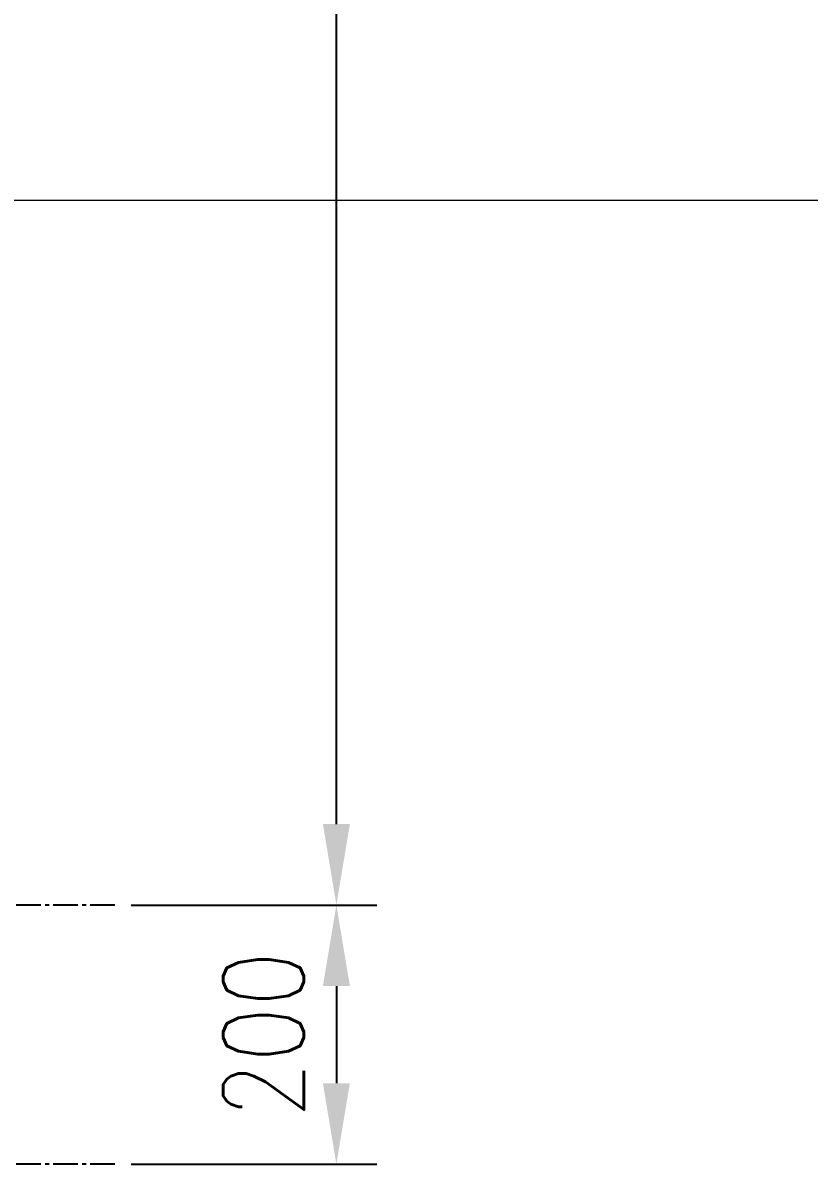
# Model space of a CAD drawing. Header units: millimetres. Extents: x 1587714 to 3094800, y -694377 to -413614.
# Drawn here: x 2025384 to 2025991, y -555679 to -554798 of the extents above; entities that cross this region are included whole.
import ezdxf

# ---------------------------------------------------------------- set-up
doc = ezdxf.new("R2010")
doc.units = ezdxf.units.MM
doc.linetypes.add('CENTER2', pattern=[28.575, 19.05, -3.175, 3.175, -3.175])
for name, color, linetype in [('0_EJES', 1, 'CENTER2'), ('M0_EQUIPOS', 7, 'Continuous'), ('M_DIM', 1, 'Continuous')]:
    doc.layers.add(name, color=color, linetype=linetype)
doc.styles.add('STYLE-MSF', font='simplex.shx', dxfattribs={"width": 0.8})
doc.dimstyles.new('DIM1-25', dxfattribs={"dimscale": 25, "dimtxt": 2.5, "dimasz": 2.5, "dimexe": 1.25, "dimexo": 0.5, "dimgap": 1, "dimtad": 1, "dimdec": 1, "dimtxsty": 'STYLE-MSF', "dimcen": 2.5, "dimclrd": 8, "dimclre": 8, "dimclrt": 3, "dimaunit": 1, "dimadec": 1, "dimazin": 2, "dimtfac": 1, "dimtdec": 1, "dimtmove": 0, "dimatfit": 3, "dimfxl": 1, "dimlwd": -1, "dimlwe": -1, "dimarcsym": 0})

# ---------------------------------------------------------------- blocks, each defined once
blk = doc.blocks.new('*D93')
at = {"layer": 'Defpoints', "color": 0}
for p in [(2025626.02, -552399.82), (2025626.02, -552399.82), (2025455.11, -555478.82)]:
    blk.add_point(p, dxfattribs=at)
at = {"layer": 'M_DIM', "color": 8}
for p, q in [((2025613.52, -552399.82), (2025594.77, -552399.82)), ((2025626.02, -555416.32), (2025626.02, -552462.32)), ((2025467.61, -555478.82), (2025657.27, -555478.82))]:
    blk.add_line(p, q, dxfattribs=at)
for points in [[(2025615.6, -552462.32), (2025636.44, -552462.32), (2025626.02, -552399.82)], [(2025615.6, -555416.32), (2025636.44, -555416.32), (2025626.02, -555478.82)]]:
    blk.add_solid(points, dxfattribs=at)
at = {"layer": 'M_DIM', "color": 3, "insert": (2025569.77, -553939.32), "char_height": 62.5, "attachment_point": 5, "rotation": 90, "style": 'STYLE-MSF'}
blk.add_mtext('H= 3079', dxfattribs=at)
blk = doc.blocks.new('*D94')
at = {"layer": 'Defpoints', "color": 0}
for p in [(2025455.11, -555478.82), (2025455.11, -555678.82), (2025626.02, -555678.82)]:
    blk.add_point(p, dxfattribs=at)
at = {"layer": 'M_DIM', "color": 8}
for p, q in [((2025467.61, -555478.82), (2025657.27, -555478.82)), ((2025626.02, -555541.32), (2025626.02, -555616.32)), ((2025467.61, -555678.82), (2025657.27, -555678.82))]:
    blk.add_line(p, q, dxfattribs=at)
for points in [[(2025615.6, -555541.32), (2025636.44, -555541.32), (2025626.02, -555478.82)], [(2025615.6, -555616.32), (2025636.44, -555616.32), (2025626.02, -555678.82)]]:
    blk.add_solid(points, dxfattribs=at)
at = {"layer": 'M_DIM', "color": 3, "insert": (2025569.77, -555578.82), "char_height": 62.5, "attachment_point": 5, "rotation": 90, "style": 'STYLE-MSF'}
blk.add_mtext('200', dxfattribs=at)

msp = doc.modelspace()

# ---------------------------------------------------------------- linework, layer by layer
at = {"layer": '0_EJES'}
for p, q in [((2025455.1096, -555478.8221), (2024709.0548, -555478.8221)), ((2025455.1096, -555678.8221), (2024709.0548, -555678.8221))]:
    msp.add_line(p, q, dxfattribs=at)
at = {"layer": 'M0_EQUIPOS', "linetype": 'Continuous', "lineweight": 15}
msp.add_line((2025104.0823, -554934.822), (2026938.5821, -554934.822), dxfattribs=at)

# ---------------------------------------------------------------- dimensions: what is measured, and where the dimension line sits
at = {"layer": 'M_DIM'}
dim = msp.add_linear_dim(base=(2025626.0193, -552399.8222), p1=(2025455.1091, -555478.8222), p2=(2025626.0193, -552399.8222), angle=90, text='H= <>', dimstyle='DIM1-25', dxfattribs=at)
dim.commit()
dim.dimension.update_dxf_attribs({"geometry": '*D93', "text_midpoint": (2025569.7693, -553939.3222)})
dim = msp.add_linear_dim(base=(2025626.0193, -555678.8222), p1=(2025455.1091, -555478.8222), p2=(2025455.1091, -555678.8222), angle=90, dimstyle='DIM1-25', dxfattribs=at)
dim.commit()
dim.dimension.update_dxf_attribs({"geometry": '*D94', "text_midpoint": (2025569.7693, -555578.8222)})

doc.saveas('drawing.dxf')
